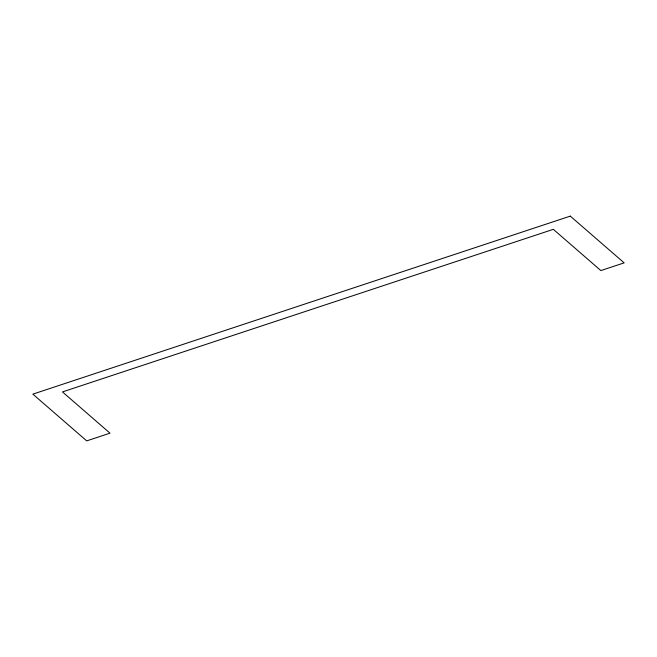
<?xml version="1.0" encoding="UTF-8"?>
<svg xmlns="http://www.w3.org/2000/svg" width="657" height="657" viewBox="0 0 657 657"><rect width="100%" height="100%" fill="white"/><g stroke="black" fill="none" stroke-linecap="round" stroke-linejoin="round"><path stroke-width="0.99" d="M570.292 216.12L32.85 394.134L86.708 440.88L109.998 433.168L62.472 391.917L553.342 229.334L600.859 270.577L624.15 262.866L570.292 216.12"/></g></svg>
